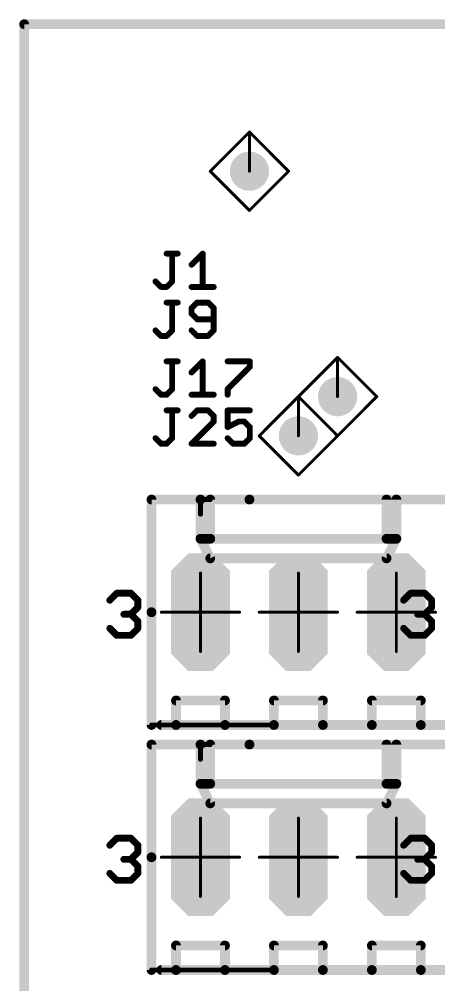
# Model space of a CAD drawing. Extents: x -84 to 54, y -45 to 6.
# Drawn here: x -83.95 to -73.07, y -19.05 to 5.97 of the extents above; entities that cross this region are included whole.
import ezdxf

# ---------------------------------------------------------------- set-up
doc = ezdxf.new("R2010")
doc.units = 0
for name, color, linetype in [('144', 253, 'CONTINUOUS'), ('17', 92, 'CONTINUOUS'), ('18', 92, 'CONTINUOUS'), ('20', 7, 'CONTINUOUS'), ('21', 253, 'CONTINUOUS'), ('23', 7, 'CONTINUOUS'), ('25', 253, 'CONTINUOUS'), ('51', 253, 'CONTINUOUS')]:
    doc.layers.add(name, color=color, linetype=linetype)

# ---------------------------------------------------------------- blocks, each defined once
blk = doc.blocks.new('RECT')
blk.add_solid([(-0.5, -0.5), (0.5, -0.5), (-0.5, 0.5), (0.5, 0.5)])
blk = doc.blocks.new('LONGP100')
at = {"const_width": 0.5}
blk.add_lwpolyline([(-0.75, -0.1036), (-0.75, 0.1036), (-0.6036, 0.25), (0.6036, 0.25), (0.75, 0.1036), (0.75, -0.1036), (0.6036, -0.25), (-0.6036, -0.25), (-0.75, -0.1036), (-0.75, 0.1036)], dxfattribs=at)
blk = doc.blocks.new('ROUNDV')
at = {"const_width": 0.5}
blk.add_lwpolyline([(0, -0.25, 1), (0, 0.25, 1), (0, -0.25)], format="xyb", dxfattribs=at)

msp = doc.modelspace()

# ---------------------------------------------------------------- linework, layer by layer
at = {"layer": '144', "const_width": 0.0762}
for points in [[(-77.978, 3.048), (-78.994, 2.032)], [(-77.978, 2.032), (-77.978, 3.048)], [(-76.962, 2.032), (-77.978, 3.048)], [(-78.994, 2.032), (-77.978, 1.016)], [(-77.978, 1.016), (-76.962, 2.032)], [(-75.692, -2.794), (-76.708, -3.81)], [(-75.692, -3.81), (-75.692, -2.794)], [(-74.676, -3.81), (-75.692, -2.794)], [(-76.708, -3.81), (-77.724, -4.826)], [(-76.708, -4.826), (-76.708, -3.81)], [(-76.708, -3.81), (-75.692, -4.826)], [(-75.692, -4.826), (-74.676, -3.81)], [(-77.724, -4.826), (-76.708, -5.842)], [(-76.708, -5.842), (-75.692, -4.826)], [(-79.248, -8.382), (-79.248, -10.414)], [(-76.708, -8.382), (-76.708, -10.414)], [(-74.168, -8.382), (-74.168, -10.414)], [(-80.264, -9.398), (-78.232, -9.398)], [(-77.724, -9.398), (-75.692, -9.398)], [(-75.184, -9.398), (-73.152, -9.398)], [(-79.248, -14.732), (-79.248, -16.764)], [(-76.708, -14.732), (-76.708, -16.764)], [(-74.168, -14.732), (-74.168, -16.764)], [(-80.264, -15.748), (-78.232, -15.748)], [(-77.724, -15.748), (-75.692, -15.748)], [(-75.184, -15.748), (-73.152, -15.748)]]:
    msp.add_lwpolyline(points, dxfattribs=at)
at = {"layer": '144', "const_width": 0.0381}
for points in [[(-77.959, 3.048, 1), (-77.9971, 3.048)], [(-77.9645, 3.0615, 1), (-77.9915, 3.0345)], [(-77.9645, 3.0345, 1), (-77.9915, 3.0615)], [(-78.9805, 2.0455, 1), (-79.0075, 2.0185)], [(-79.0075, 2.0455, 1), (-78.9805, 2.0185)], [(-77.9971, 2.032, 1), (-77.959, 2.032)], [(-76.9485, 2.0185, 1), (-76.9755, 2.0455)], [(-76.9755, 2.0185, 1), (-76.9485, 2.0455)], [(-77.9915, 1.0295, 1), (-77.9645, 1.0025)], [(-77.9915, 1.0025, 1), (-77.9645, 1.0295)], [(-75.673, -2.794, 1), (-75.7111, -2.794)], [(-75.6785, -2.7805, 1), (-75.7055, -2.8075)], [(-75.6785, -2.8075, 1), (-75.7055, -2.7805)], [(-76.6945, -3.7965, 1), (-76.7215, -3.8235)], [(-76.7215, -3.7965, 1), (-76.6945, -3.8235)], [(-76.689, -3.81, 1), (-76.727, -3.81)], [(-76.6945, -3.8235, 1), (-76.7215, -3.7965)], [(-75.7111, -3.81, 1), (-75.673, -3.81)], [(-74.6625, -3.8235, 1), (-74.6895, -3.7965)], [(-74.6895, -3.8235, 1), (-74.6625, -3.7965)], [(-77.7105, -4.8125, 1), (-77.7375, -4.8395)], [(-77.7375, -4.8125, 1), (-77.7105, -4.8395)], [(-76.727, -4.826, 1), (-76.689, -4.826)], [(-75.7055, -4.8125, 1), (-75.6785, -4.8395)], [(-75.6785, -4.8395, 1), (-75.7055, -4.8125)], [(-75.7055, -4.8395, 1), (-75.6785, -4.8125)], [(-76.7215, -5.8285, 1), (-76.6945, -5.8555)], [(-76.7215, -5.8555, 1), (-76.6945, -5.8285)], [(-79.229, -8.382, 1), (-79.267, -8.382)], [(-76.689, -8.382, 1), (-76.727, -8.382)], [(-74.149, -8.382, 1), (-74.187, -8.382)], [(-80.264, -9.3789, 1), (-80.264, -9.417)], [(-78.232, -9.417, 1), (-78.232, -9.3789)], [(-77.724, -9.3789, 1), (-77.724, -9.417)], [(-75.692, -9.417, 1), (-75.692, -9.3789)], [(-75.184, -9.3789, 1), (-75.184, -9.417)], [(-73.152, -9.417, 1), (-73.152, -9.3789)], [(-79.267, -10.414, 1), (-79.229, -10.414)], [(-76.727, -10.414, 1), (-76.689, -10.414)], [(-74.187, -10.414, 1), (-74.149, -10.414)], [(-79.229, -14.732, 1), (-79.267, -14.732)], [(-76.689, -14.732, 1), (-76.727, -14.732)], [(-74.149, -14.732, 1), (-74.187, -14.732)], [(-80.264, -15.729, 1), (-80.264, -15.7671)], [(-78.232, -15.7671, 1), (-78.232, -15.729)], [(-77.724, -15.729, 1), (-77.724, -15.7671)], [(-75.692, -15.7671, 1), (-75.692, -15.729)], [(-75.184, -15.729, 1), (-75.184, -15.7671)], [(-73.152, -15.7671, 1), (-73.152, -15.729)], [(-79.267, -16.764, 1), (-79.229, -16.764)], [(-76.727, -16.764, 1), (-76.689, -16.764)], [(-74.187, -16.764, 1), (-74.149, -16.764)]]:
    msp.add_lwpolyline(points, format="xyb", dxfattribs=at)
at = {"layer": '20', "const_width": 0.254}
for points in [[(-83.82, -43.688), (-83.82, 5.842)], [(-83.82, 5.842), (10.922, 5.842)]]:
    msp.add_lwpolyline(points, dxfattribs=at)
at = {"layer": '20', "const_width": 0.127}
for points in [[(-83.7565, 5.842, 1), (-83.8835, 5.842)], [(-83.82, 5.9055, 1), (-83.82, 5.7785)]]:
    msp.add_lwpolyline(points, format="xyb", dxfattribs=at)
at = {"layer": '21'}
for points, const_width in [([(-80.518, -9.398), (-80.518, -6.477)], 0.254), ([(-80.518, -6.477), (-79.248, -6.477)], 0.254), ([(-79.248, -6.477), (-77.978, -6.477)], 0.254), ([(-79.248, -7.493), (-79.248, -6.477)], 0.254), ([(-79.248, -6.858), (-79.248, -6.477)], 0.127), ([(-78.994, -6.477), (-79.248, -6.477)], 0.127), ([(-78.994, -6.477), (-78.994, -7.493)], 0.254), ([(-72.898, -6.477), (-77.978, -6.477)], 0.254), ([(-74.422, -6.477), (-74.422, -7.493)], 0.254), ([(-74.168, -7.493), (-74.168, -6.477)], 0.254), ([(-79.248, -7.493), (-78.994, -7.493)], 0.254), ([(-79.248, -7.493), (-78.994, -8.001)], 0.254), ([(-78.994, -7.493), (-74.422, -7.493)], 0.254), ([(-74.422, -7.493), (-74.168, -7.493)], 0.254), ([(-74.422, -8.001), (-74.168, -7.493)], 0.254), ([(-78.994, -8.001), (-74.422, -8.001)], 0.254), ([(-81.599, -9.0855), (-81.4169, -8.9033)], 0.1778), ([(-81.4169, -8.9033), (-81.0525, -8.9033)], 0.1778), ([(-81.0525, -8.9033), (-80.8703, -9.0855)], 0.1778), ([(-80.8703, -9.0855), (-80.8703, -9.2677)], 0.1778), ([(-73.979, -9.0855), (-73.7969, -8.9033)], 0.1778), ([(-73.7969, -8.9033), (-73.4325, -8.9033)], 0.1778), ([(-73.4325, -8.9033), (-73.2503, -9.0855)], 0.1778), ([(-73.2503, -9.0855), (-73.2503, -9.2677)], 0.1778), ([(-80.8703, -9.2677), (-81.0525, -9.4499)], 0.1778), ([(-73.2503, -9.2677), (-73.4325, -9.4499)], 0.1778), ([(-81.0525, -9.4499), (-81.2347, -9.4499)], 0.1778), ([(-81.0525, -9.4499), (-80.8703, -9.6321)], 0.1778), ([(-80.518, -9.398), (-80.518, -12.319)], 0.254), ([(-73.4325, -9.4499), (-73.6147, -9.4499)], 0.1778), ([(-73.4325, -9.4499), (-73.2503, -9.6321)], 0.1778), ([(-81.4169, -9.9964), (-81.599, -9.8143)], 0.1778), ([(-80.8703, -9.8143), (-81.0525, -9.9964)], 0.1778), ([(-80.8703, -9.6321), (-80.8703, -9.8143)], 0.1778), ([(-73.7969, -9.9964), (-73.979, -9.8143)], 0.1778), ([(-73.2503, -9.8143), (-73.4325, -9.9964)], 0.1778), ([(-73.2503, -9.6321), (-73.2503, -9.8143)], 0.1778), ([(-81.0525, -9.9964), (-81.4169, -9.9964)], 0.1778), ([(-73.4325, -9.9964), (-73.7969, -9.9964)], 0.1778), ([(-79.883, -12.319), (-79.883, -11.684)], 0.254), ([(-79.883, -11.684), (-78.613, -11.684)], 0.254), ([(-78.613, -11.684), (-78.613, -12.319)], 0.254), ([(-77.343, -12.319), (-77.343, -11.684)], 0.254), ([(-77.343, -11.684), (-76.073, -11.684)], 0.254), ([(-76.073, -11.684), (-76.073, -12.319)], 0.254), ([(-74.803, -12.319), (-74.803, -11.684)], 0.254), ([(-74.803, -11.684), (-73.533, -11.684)], 0.254), ([(-73.533, -11.684), (-73.533, -12.319)], 0.254), ([(-80.518, -12.319), (-77.978, -12.319)], 0.127), ([(-80.264, -12.319), (-79.883, -12.319)], 0.254), ([(-78.613, -12.319), (-79.883, -12.319)], 0.254), ([(-78.613, -12.319), (-77.343, -12.319)], 0.254), ([(-77.343, -12.319), (-77.978, -12.319)], 0.127), ([(-76.073, -12.319), (-77.343, -12.319)], 0.254), ([(-76.073, -12.319), (-74.803, -12.319)], 0.254), ([(-73.533, -12.319), (-74.803, -12.319)], 0.254), ([(-73.533, -12.319), (-72.898, -12.319)], 0.254), ([(-80.518, -15.748), (-80.518, -12.827)], 0.254), ([(-80.518, -12.827), (-79.248, -12.827)], 0.254), ([(-79.248, -12.827), (-77.978, -12.827)], 0.254), ([(-79.248, -13.843), (-79.248, -12.827)], 0.254), ([(-78.994, -12.827), (-78.994, -13.843)], 0.254), ([(-72.898, -12.827), (-77.978, -12.827)], 0.254), ([(-74.422, -12.827), (-74.422, -13.843)], 0.254), ([(-74.168, -13.843), (-74.168, -12.827)], 0.254), ([(-79.248, -13.208), (-79.248, -12.827)], 0.127), ([(-78.994, -12.827), (-79.248, -12.827)], 0.127), ([(-79.248, -13.843), (-78.994, -13.843)], 0.254), ([(-79.248, -13.843), (-78.994, -14.351)], 0.254), ([(-78.994, -13.843), (-74.422, -13.843)], 0.254), ([(-74.422, -13.843), (-74.168, -13.843)], 0.254), ([(-74.422, -14.351), (-74.168, -13.843)], 0.254), ([(-78.994, -14.351), (-74.422, -14.351)], 0.254), ([(-81.599, -15.4355), (-81.4169, -15.2533)], 0.1778), ([(-81.4169, -15.2533), (-81.0525, -15.2533)], 0.1778), ([(-81.0525, -15.2533), (-80.8703, -15.4355)], 0.1778), ([(-73.979, -15.4355), (-73.7969, -15.2533)], 0.1778), ([(-73.7969, -15.2533), (-73.4325, -15.2533)], 0.1778), ([(-73.4325, -15.2533), (-73.2503, -15.4355)], 0.1778), ([(-80.8703, -15.4355), (-80.8703, -15.6177)], 0.1778), ([(-73.2503, -15.4355), (-73.2503, -15.6177)], 0.1778), ([(-81.0525, -15.7999), (-81.2347, -15.7999)], 0.1778), ([(-80.8703, -15.6177), (-81.0525, -15.7999)], 0.1778), ([(-81.0525, -15.7999), (-80.8703, -15.9821)], 0.1778), ([(-80.518, -15.748), (-80.518, -18.669)], 0.254), ([(-73.4325, -15.7999), (-73.6147, -15.7999)], 0.1778), ([(-73.2503, -15.6177), (-73.4325, -15.7999)], 0.1778), ([(-73.4325, -15.7999), (-73.2503, -15.9821)], 0.1778), ([(-80.8703, -15.9821), (-80.8703, -16.1643)], 0.1778), ([(-73.2503, -15.9821), (-73.2503, -16.1643)], 0.1778), ([(-81.4169, -16.3464), (-81.599, -16.1643)], 0.1778), ([(-81.0525, -16.3464), (-81.4169, -16.3464)], 0.1778), ([(-80.8703, -16.1643), (-81.0525, -16.3464)], 0.1778), ([(-73.7969, -16.3464), (-73.979, -16.1643)], 0.1778), ([(-73.4325, -16.3464), (-73.7969, -16.3464)], 0.1778), ([(-73.2503, -16.1643), (-73.4325, -16.3464)], 0.1778), ([(-79.883, -18.669), (-79.883, -18.034)], 0.254), ([(-79.883, -18.034), (-78.613, -18.034)], 0.254), ([(-78.613, -18.034), (-78.613, -18.669)], 0.254), ([(-77.343, -18.669), (-77.343, -18.034)], 0.254), ([(-77.343, -18.034), (-76.073, -18.034)], 0.254), ([(-76.073, -18.034), (-76.073, -18.669)], 0.254), ([(-74.803, -18.669), (-74.803, -18.034)], 0.254), ([(-74.803, -18.034), (-73.533, -18.034)], 0.254), ([(-73.533, -18.034), (-73.533, -18.669)], 0.254), ([(-80.518, -18.669), (-77.978, -18.669)], 0.127), ([(-80.264, -18.669), (-79.883, -18.669)], 0.254), ([(-78.613, -18.669), (-79.883, -18.669)], 0.254), ([(-78.613, -18.669), (-77.343, -18.669)], 0.254), ([(-77.343, -18.669), (-77.978, -18.669)], 0.127), ([(-76.073, -18.669), (-77.343, -18.669)], 0.254), ([(-76.073, -18.669), (-74.803, -18.669)], 0.254), ([(-73.533, -18.669), (-74.803, -18.669)], 0.254), ([(-73.533, -18.669), (-72.898, -18.669)], 0.254)]:
    msp.add_lwpolyline(points, dxfattribs=dict(at, const_width=const_width))
for points, const_width in [([(-80.4545, -6.477, 1), (-80.5815, -6.477)], 0.127), ([(-80.518, -6.4135, 1), (-80.518, -6.5405)], 0.127), ([(-79.248, -6.4135, 1), (-79.248, -6.5405)], 0.127), ([(-79.1845, -6.477, 1), (-79.3115, -6.477)], 0.127), ([(-79.248, -6.5405, 1), (-79.248, -6.4135)], 0.127), ([(-79.2163, -6.477, 1), (-79.2798, -6.477)], 0.0635), ([(-79.248, -6.4453, 1), (-79.248, -6.5088)], 0.0635), ([(-78.9305, -6.477, 1), (-79.0575, -6.477)], 0.127), ([(-78.994, -6.5088, 1), (-78.994, -6.4453)], 0.0635), ([(-77.978, -6.4135, 1), (-77.978, -6.5405)], 0.127), ([(-77.978, -6.5405, 1), (-77.978, -6.4135)], 0.127), ([(-74.3585, -6.477, 1), (-74.4855, -6.477)], 0.127), ([(-74.1045, -6.477, 1), (-74.2315, -6.477)], 0.127), ([(-79.2798, -6.858, 1), (-79.2163, -6.858)], 0.0635), ([(-79.248, -7.4295, 1), (-79.248, -7.5565)], 0.127), ([(-79.1912, -7.4646, 1), (-79.3048, -7.5214)], 0.127), ([(-79.3115, -7.493, 1), (-79.1845, -7.493)], 0.127), ([(-78.994, -7.4295, 1), (-78.994, -7.5565)], 0.127), ([(-79.0575, -7.493, 1), (-78.9305, -7.493)], 0.127), ([(-78.994, -7.5565, 1), (-78.994, -7.4295)], 0.127), ([(-74.422, -7.4295, 1), (-74.422, -7.5565)], 0.127), ([(-74.4855, -7.493, 1), (-74.3585, -7.493)], 0.127), ([(-74.422, -7.5565, 1), (-74.422, -7.4295)], 0.127), ([(-74.2315, -7.493, 1), (-74.1045, -7.493)], 0.127), ([(-74.1112, -7.5214, 1), (-74.2248, -7.4646)], 0.127), ([(-74.168, -7.5565, 1), (-74.168, -7.4295)], 0.127), ([(-78.994, -7.9375, 1), (-78.994, -8.0645)], 0.127), ([(-79.0508, -8.0294, 1), (-78.9372, -7.9726)], 0.127), ([(-74.4788, -7.9726, 1), (-74.3652, -8.0294)], 0.127), ([(-74.422, -8.0645, 1), (-74.422, -7.9375)], 0.127), ([(-81.4169, -8.8589, 1), (-81.4169, -8.9477)], 0.0889), ([(-81.3855, -8.9347, 1), (-81.4483, -8.8719)], 0.0889), ([(-81.0211, -8.8719, 1), (-81.0839, -8.9347)], 0.0889), ([(-81.0525, -8.9477, 1), (-81.0525, -8.8589)], 0.0889), ([(-80.8259, -9.0855, 1), (-80.9147, -9.0855)], 0.0889), ([(-73.7969, -8.8589, 1), (-73.7969, -8.9477)], 0.0889), ([(-73.7655, -8.9347, 1), (-73.8283, -8.8719)], 0.0889), ([(-73.4011, -8.8719, 1), (-73.4639, -8.9347)], 0.0889), ([(-73.4325, -8.9477, 1), (-73.4325, -8.8589)], 0.0889), ([(-73.2059, -9.0855, 1), (-73.2948, -9.0855)], 0.0889), ([(-81.6304, -9.0541, 1), (-81.5676, -9.1169)], 0.0889), ([(-80.9147, -9.2677, 1), (-80.8259, -9.2677)], 0.0889), ([(-80.9017, -9.1169, 1), (-80.8389, -9.0541)], 0.0889), ([(-80.8389, -9.2991, 1), (-80.9017, -9.2363)], 0.0889), ([(-74.0104, -9.0541, 1), (-73.9476, -9.1169)], 0.0889), ([(-73.2948, -9.2677, 1), (-73.2059, -9.2677)], 0.0889), ([(-73.2817, -9.1169, 1), (-73.2189, -9.0541)], 0.0889), ([(-73.2189, -9.2991, 1), (-73.2817, -9.2363)], 0.0889), ([(-81.2347, -9.4055, 1), (-81.2347, -9.4944)], 0.0889), ([(-81.0211, -9.4185, 1), (-81.0839, -9.4813)], 0.0889), ([(-81.0839, -9.4185, 1), (-81.0211, -9.4813)], 0.0889), ([(-81.0525, -9.4944, 1), (-81.0525, -9.4055)], 0.0889), ([(-80.4545, -9.398, 1), (-80.5815, -9.398)], 0.127), ([(-80.5815, -9.398, 1), (-80.4545, -9.398)], 0.127), ([(-73.6147, -9.4055, 1), (-73.6147, -9.4944)], 0.0889), ([(-73.4011, -9.4185, 1), (-73.4639, -9.4813)], 0.0889), ([(-73.4639, -9.4185, 1), (-73.4011, -9.4813)], 0.0889), ([(-73.4325, -9.4944, 1), (-73.4325, -9.4055)], 0.0889), ([(-81.5676, -9.7829, 1), (-81.6304, -9.8457)], 0.0889), ([(-80.8259, -9.6321, 1), (-80.9147, -9.6321)], 0.0889), ([(-80.9017, -9.6635, 1), (-80.8389, -9.6007)], 0.0889), ([(-80.8389, -9.8457, 1), (-80.9017, -9.7829)], 0.0889), ([(-73.9476, -9.7829, 1), (-74.0104, -9.8457)], 0.0889), ([(-73.2059, -9.6321, 1), (-73.2948, -9.6321)], 0.0889), ([(-73.2817, -9.6635, 1), (-73.2189, -9.6007)], 0.0889), ([(-73.2189, -9.8457, 1), (-73.2817, -9.7829)], 0.0889), ([(-81.4169, -9.952, 1), (-81.4169, -10.0409)], 0.0889), ([(-81.4483, -10.0278, 1), (-81.3855, -9.965)], 0.0889), ([(-81.0839, -9.965, 1), (-81.0211, -10.0278)], 0.0889), ([(-81.0525, -10.0409, 1), (-81.0525, -9.952)], 0.0889), ([(-80.9147, -9.8143, 1), (-80.8259, -9.8143)], 0.0889), ([(-73.7969, -9.952, 1), (-73.7969, -10.0409)], 0.0889), ([(-73.8283, -10.0278, 1), (-73.7655, -9.965)], 0.0889), ([(-73.4639, -9.965, 1), (-73.4011, -10.0278)], 0.0889), ([(-73.4325, -10.0409, 1), (-73.4325, -9.952)], 0.0889), ([(-73.2948, -9.8143, 1), (-73.2059, -9.8143)], 0.0889), ([(-79.8195, -11.684, 1), (-79.9465, -11.684)], 0.127), ([(-79.883, -11.6205, 1), (-79.883, -11.7475)], 0.127), ([(-78.5495, -11.684, 1), (-78.6765, -11.684)], 0.127), ([(-78.613, -11.7475, 1), (-78.613, -11.6205)], 0.127), ([(-77.2795, -11.684, 1), (-77.4065, -11.684)], 0.127), ([(-77.343, -11.6205, 1), (-77.343, -11.7475)], 0.127), ([(-76.0095, -11.684, 1), (-76.1365, -11.684)], 0.127), ([(-76.073, -11.7475, 1), (-76.073, -11.6205)], 0.127), ([(-74.7395, -11.684, 1), (-74.8665, -11.684)], 0.127), ([(-74.803, -11.6205, 1), (-74.803, -11.7475)], 0.127), ([(-73.4695, -11.684, 1), (-73.5965, -11.684)], 0.127), ([(-73.533, -11.7475, 1), (-73.533, -11.6205)], 0.127), ([(-80.5815, -12.319, 1), (-80.4545, -12.319)], 0.127), ([(-80.518, -12.2873, 1), (-80.518, -12.3508)], 0.0635), ([(-80.264, -12.2555, 1), (-80.264, -12.3825)], 0.127), ([(-79.883, -12.2555, 1), (-79.883, -12.3825)], 0.127), ([(-79.9465, -12.319, 1), (-79.8195, -12.319)], 0.127), ([(-79.883, -12.3825, 1), (-79.883, -12.2555)], 0.127), ([(-78.613, -12.2555, 1), (-78.613, -12.3825)], 0.127), ([(-78.6765, -12.319, 1), (-78.5495, -12.319)], 0.127), ([(-78.613, -12.3825, 1), (-78.613, -12.2555)], 0.127), ([(-77.978, -12.2873, 1), (-77.978, -12.3508)], 0.0635), ([(-77.978, -12.3508, 1), (-77.978, -12.2873)], 0.0635), ([(-77.343, -12.2555, 1), (-77.343, -12.3825)], 0.127), ([(-77.4065, -12.319, 1), (-77.2795, -12.319)], 0.127), ([(-77.343, -12.3825, 1), (-77.343, -12.2555)], 0.127), ([(-77.343, -12.3508, 1), (-77.343, -12.2873)], 0.0635), ([(-76.073, -12.2555, 1), (-76.073, -12.3825)], 0.127), ([(-76.1365, -12.319, 1), (-76.0095, -12.319)], 0.127), ([(-76.073, -12.3825, 1), (-76.073, -12.2555)], 0.127), ([(-74.803, -12.2555, 1), (-74.803, -12.3825)], 0.127), ([(-74.8665, -12.319, 1), (-74.7395, -12.319)], 0.127), ([(-74.803, -12.3825, 1), (-74.803, -12.2555)], 0.127), ([(-73.533, -12.2555, 1), (-73.533, -12.3825)], 0.127), ([(-73.5965, -12.319, 1), (-73.4695, -12.319)], 0.127), ([(-73.533, -12.3825, 1), (-73.533, -12.2555)], 0.127), ([(-80.4545, -12.827, 1), (-80.5815, -12.827)], 0.127), ([(-80.518, -12.7635, 1), (-80.518, -12.8905)], 0.127), ([(-79.248, -12.7635, 1), (-79.248, -12.8905)], 0.127), ([(-79.1845, -12.827, 1), (-79.3115, -12.827)], 0.127), ([(-79.248, -12.8905, 1), (-79.248, -12.7635)], 0.127), ([(-78.9305, -12.827, 1), (-79.0575, -12.827)], 0.127), ([(-77.978, -12.7635, 1), (-77.978, -12.8905)], 0.127), ([(-77.978, -12.8905, 1), (-77.978, -12.7635)], 0.127), ([(-74.3585, -12.827, 1), (-74.4855, -12.827)], 0.127), ([(-74.1045, -12.827, 1), (-74.2315, -12.827)], 0.127), ([(-79.248, -12.7952, 1), (-79.248, -12.8588)], 0.0635), ([(-79.2163, -12.827, 1), (-79.2798, -12.827)], 0.0635), ([(-78.994, -12.8588, 1), (-78.994, -12.7952)], 0.0635), ([(-79.2798, -13.208, 1), (-79.2163, -13.208)], 0.0635), ([(-79.248, -13.7795, 1), (-79.248, -13.9065)], 0.127), ([(-79.1912, -13.8146, 1), (-79.3048, -13.8714)], 0.127), ([(-78.994, -13.7795, 1), (-78.994, -13.9065)], 0.127), ([(-78.994, -13.9065, 1), (-78.994, -13.7795)], 0.127), ([(-74.422, -13.7795, 1), (-74.422, -13.9065)], 0.127), ([(-74.422, -13.9065, 1), (-74.422, -13.7795)], 0.127), ([(-74.1112, -13.8714, 1), (-74.2248, -13.8146)], 0.127), ([(-74.168, -13.9065, 1), (-74.168, -13.7795)], 0.127), ([(-79.3115, -13.843, 1), (-79.1845, -13.843)], 0.127), ([(-79.0575, -13.843, 1), (-78.9305, -13.843)], 0.127), ([(-74.4855, -13.843, 1), (-74.3585, -13.843)], 0.127), ([(-74.2315, -13.843, 1), (-74.1045, -13.843)], 0.127), ([(-78.994, -14.2875, 1), (-78.994, -14.4145)], 0.127), ([(-79.0508, -14.3794, 1), (-78.9372, -14.3226)], 0.127), ([(-74.4788, -14.3226, 1), (-74.3652, -14.3794)], 0.127), ([(-74.422, -14.4145, 1), (-74.422, -14.2875)], 0.127), ([(-81.4169, -15.2089, 1), (-81.4169, -15.2978)], 0.0889), ([(-81.3855, -15.2847, 1), (-81.4483, -15.2219)], 0.0889), ([(-81.0211, -15.2219, 1), (-81.0839, -15.2847)], 0.0889), ([(-81.0525, -15.2978, 1), (-81.0525, -15.2089)], 0.0889), ([(-73.7969, -15.2089, 1), (-73.7969, -15.2978)], 0.0889), ([(-73.7655, -15.2847, 1), (-73.8283, -15.2219)], 0.0889), ([(-73.4011, -15.2219, 1), (-73.4639, -15.2847)], 0.0889), ([(-73.4325, -15.2978, 1), (-73.4325, -15.2089)], 0.0889), ([(-81.6304, -15.4041, 1), (-81.5676, -15.4669)], 0.0889), ([(-80.8259, -15.4355, 1), (-80.9147, -15.4355)], 0.0889), ([(-80.9017, -15.4669, 1), (-80.8389, -15.4041)], 0.0889), ([(-74.0104, -15.4041, 1), (-73.9476, -15.4669)], 0.0889), ([(-73.2059, -15.4355, 1), (-73.2948, -15.4355)], 0.0889), ([(-73.2817, -15.4669, 1), (-73.2189, -15.4041)], 0.0889), ([(-81.2347, -15.7555, 1), (-81.2347, -15.8444)], 0.0889), ([(-81.0211, -15.7685, 1), (-81.0839, -15.8313)], 0.0889), ([(-81.0839, -15.7685, 1), (-81.0211, -15.8313)], 0.0889), ([(-81.0525, -15.8444, 1), (-81.0525, -15.7555)], 0.0889), ([(-80.9147, -15.6177, 1), (-80.8259, -15.6177)], 0.0889), ([(-80.8389, -15.6491, 1), (-80.9017, -15.5863)], 0.0889), ([(-80.4545, -15.748, 1), (-80.5815, -15.748)], 0.127), ([(-80.5815, -15.748, 1), (-80.4545, -15.748)], 0.127), ([(-73.6147, -15.7555, 1), (-73.6147, -15.8444)], 0.0889), ([(-73.4011, -15.7685, 1), (-73.4639, -15.8313)], 0.0889), ([(-73.4639, -15.7685, 1), (-73.4011, -15.8313)], 0.0889), ([(-73.4325, -15.8444, 1), (-73.4325, -15.7555)], 0.0889), ([(-73.2948, -15.6177, 1), (-73.2059, -15.6177)], 0.0889), ([(-73.2189, -15.6491, 1), (-73.2817, -15.5863)], 0.0889), ([(-80.8259, -15.9821, 1), (-80.9147, -15.9821)], 0.0889), ([(-80.9017, -16.0135, 1), (-80.8389, -15.9507)], 0.0889), ([(-73.2059, -15.9821, 1), (-73.2948, -15.9821)], 0.0889), ([(-73.2817, -16.0135, 1), (-73.2189, -15.9507)], 0.0889), ([(-81.5676, -16.1329, 1), (-81.6304, -16.1957)], 0.0889), ([(-81.4169, -16.3019, 1), (-81.4169, -16.3909)], 0.0889), ([(-81.0525, -16.3909, 1), (-81.0525, -16.3019)], 0.0889), ([(-80.9147, -16.1643, 1), (-80.8259, -16.1643)], 0.0889), ([(-80.8389, -16.1957, 1), (-80.9017, -16.1329)], 0.0889), ([(-73.9476, -16.1329, 1), (-74.0104, -16.1957)], 0.0889), ([(-73.7969, -16.3019, 1), (-73.7969, -16.3909)], 0.0889), ([(-73.4325, -16.3909, 1), (-73.4325, -16.3019)], 0.0889), ([(-73.2948, -16.1643, 1), (-73.2059, -16.1643)], 0.0889), ([(-73.2189, -16.1957, 1), (-73.2817, -16.1329)], 0.0889), ([(-81.4483, -16.3778, 1), (-81.3855, -16.315)], 0.0889), ([(-81.0839, -16.315, 1), (-81.0211, -16.3778)], 0.0889), ([(-73.8283, -16.3778, 1), (-73.7655, -16.315)], 0.0889), ([(-73.4639, -16.315, 1), (-73.4011, -16.3778)], 0.0889), ([(-79.8195, -18.034, 1), (-79.9465, -18.034)], 0.127), ([(-79.883, -17.9705, 1), (-79.883, -18.0975)], 0.127), ([(-78.5495, -18.034, 1), (-78.6765, -18.034)], 0.127), ([(-78.613, -18.0975, 1), (-78.613, -17.9705)], 0.127), ([(-77.2795, -18.034, 1), (-77.4065, -18.034)], 0.127), ([(-77.343, -17.9705, 1), (-77.343, -18.0975)], 0.127), ([(-76.0095, -18.034, 1), (-76.1365, -18.034)], 0.127), ([(-76.073, -18.0975, 1), (-76.073, -17.9705)], 0.127), ([(-74.7395, -18.034, 1), (-74.8665, -18.034)], 0.127), ([(-74.803, -17.9705, 1), (-74.803, -18.0975)], 0.127), ([(-73.4695, -18.034, 1), (-73.5965, -18.034)], 0.127), ([(-73.533, -18.0975, 1), (-73.533, -17.9705)], 0.127), ([(-80.5815, -18.669, 1), (-80.4545, -18.669)], 0.127), ([(-80.518, -18.6373, 1), (-80.518, -18.7007)], 0.0635), ([(-80.264, -18.6055, 1), (-80.264, -18.7325)], 0.127), ([(-79.883, -18.6055, 1), (-79.883, -18.7325)], 0.127), ([(-79.9465, -18.669, 1), (-79.8195, -18.669)], 0.127), ([(-79.883, -18.7325, 1), (-79.883, -18.6055)], 0.127), ([(-78.613, -18.6055, 1), (-78.613, -18.7325)], 0.127), ([(-78.6765, -18.669, 1), (-78.5495, -18.669)], 0.127), ([(-78.613, -18.7325, 1), (-78.613, -18.6055)], 0.127), ([(-77.978, -18.6373, 1), (-77.978, -18.7007)], 0.0635), ([(-77.978, -18.7007, 1), (-77.978, -18.6373)], 0.0635), ([(-77.343, -18.6055, 1), (-77.343, -18.7325)], 0.127), ([(-77.4065, -18.669, 1), (-77.2795, -18.669)], 0.127), ([(-77.343, -18.7325, 1), (-77.343, -18.6055)], 0.127), ([(-77.343, -18.7007, 1), (-77.343, -18.6373)], 0.0635), ([(-76.073, -18.6055, 1), (-76.073, -18.7325)], 0.127), ([(-76.1365, -18.669, 1), (-76.0095, -18.669)], 0.127), ([(-76.073, -18.7325, 1), (-76.073, -18.6055)], 0.127), ([(-74.803, -18.6055, 1), (-74.803, -18.7325)], 0.127), ([(-74.8665, -18.669, 1), (-74.7395, -18.669)], 0.127), ([(-74.803, -18.7325, 1), (-74.803, -18.6055)], 0.127), ([(-73.533, -18.6055, 1), (-73.533, -18.7325)], 0.127), ([(-73.5965, -18.669, 1), (-73.4695, -18.669)], 0.127), ([(-73.533, -18.7325, 1), (-73.533, -18.6055)], 0.127)]:
    msp.add_lwpolyline(points, format="xyb", dxfattribs=dict(at, const_width=const_width))
at = {"layer": '23'}
for p in [(-76.708, -9.398), (-76.708, -15.748)]:
    msp.add_point(p, dxfattribs=at)
at = {"layer": '25', "const_width": 0.1524}
for points in [[(-80.1268, -0.1024), (-79.8387, -0.1024)], [(-79.9828, -0.8227), (-79.9828, -0.1024)], [(-79.4794, -0.3905), (-79.1913, -0.1024)], [(-79.1913, -0.1024), (-79.1913, -0.9667)], [(-80.4149, -0.8227), (-80.2709, -0.9667)], [(-80.1268, -0.9667), (-79.9828, -0.8227)], [(-80.2709, -0.9667), (-80.1268, -0.9667)], [(-79.4794, -0.9667), (-78.9032, -0.9667)], [(-80.1268, -1.3724), (-79.8387, -1.3724)], [(-79.9828, -2.0927), (-79.9828, -1.3724)], [(-79.3354, -1.3724), (-79.4794, -1.5165)], [(-79.4794, -1.5165), (-79.4794, -1.6605)], [(-79.0473, -1.3724), (-79.3354, -1.3724)], [(-78.9032, -1.5165), (-79.0473, -1.3724)], [(-78.9032, -2.0927), (-78.9032, -1.5165)], [(-79.4794, -1.6605), (-79.3354, -1.8046)], [(-79.3354, -1.8046), (-78.9032, -1.8046)], [(-80.4149, -2.0927), (-80.2709, -2.2367)], [(-80.2709, -2.2367), (-80.1268, -2.2367)], [(-80.1268, -2.2367), (-79.9828, -2.0927)], [(-79.4794, -2.0927), (-79.3354, -2.2367)], [(-79.3354, -2.2367), (-79.0473, -2.2367)], [(-79.0473, -2.2367), (-78.9032, -2.0927)], [(-80.1268, -2.8964), (-79.8387, -2.8964)], [(-79.9828, -3.6167), (-79.9828, -2.8964)], [(-79.4794, -3.1845), (-79.1913, -2.8964)], [(-79.1913, -2.8964), (-79.1913, -3.7607)], [(-78.5439, -2.8964), (-77.9677, -2.8964)], [(-77.9677, -3.0405), (-78.5439, -3.6167)], [(-77.9677, -2.8964), (-77.9677, -3.0405)], [(-80.4149, -3.6167), (-80.2709, -3.7607)], [(-80.2709, -3.7607), (-80.1268, -3.7607)], [(-80.1268, -3.7607), (-79.9828, -3.6167)], [(-79.4794, -3.7607), (-78.9032, -3.7607)], [(-78.5439, -3.6167), (-78.5439, -3.7607)], [(-80.1268, -4.1664), (-79.8387, -4.1664)], [(-79.9828, -4.8867), (-79.9828, -4.1664)], [(-79.3354, -4.1664), (-79.4794, -4.3105)], [(-79.0473, -4.1664), (-79.3354, -4.1664)], [(-78.9032, -4.3105), (-79.0473, -4.1664)], [(-78.9032, -4.4545), (-78.9032, -4.3105)], [(-77.9677, -4.1664), (-78.5439, -4.1664)], [(-78.5439, -4.1664), (-78.5439, -4.5986)], [(-79.4794, -5.0307), (-78.9032, -4.4545)], [(-78.5439, -4.5986), (-78.2558, -4.4545)], [(-78.2558, -4.4545), (-78.1118, -4.4545)], [(-78.1118, -4.4545), (-77.9677, -4.5986)], [(-77.9677, -4.5986), (-77.9677, -4.8867)], [(-80.4149, -4.8867), (-80.2709, -5.0307)], [(-80.2709, -5.0307), (-80.1268, -5.0307)], [(-80.1268, -5.0307), (-79.9828, -4.8867)], [(-78.9032, -5.0307), (-79.4794, -5.0307)], [(-78.3999, -5.0307), (-78.5439, -4.8867)], [(-78.1118, -5.0307), (-78.3999, -5.0307)], [(-77.9677, -4.8867), (-78.1118, -5.0307)]]:
    msp.add_lwpolyline(points, dxfattribs=at)
at = {"layer": '25', "const_width": 0.0762}
for points in [[(-80.1268, -0.0643, 1), (-80.1268, -0.1405)], [(-79.9447, -0.1024, 1), (-80.0209, -0.1024)], [(-79.8387, -0.1405, 1), (-79.8387, -0.0643)], [(-79.1532, -0.1024, 1), (-79.2294, -0.1024)], [(-79.1644, -0.1293, 1), (-79.2182, -0.0755)], [(-79.5063, -0.3636, 1), (-79.4525, -0.4174)], [(-80.388, -0.7958, 1), (-80.4418, -0.8496)], [(-79.9559, -0.8496, 1), (-80.0097, -0.7958)], [(-80.2709, -0.9286, 1), (-80.2709, -1.0048)], [(-80.2978, -0.9936, 1), (-80.244, -0.9398)], [(-80.1537, -0.9398, 1), (-80.0999, -0.9936)], [(-80.1268, -1.0048, 1), (-80.1268, -0.9286)], [(-80.0209, -0.8227, 1), (-79.9447, -0.8227)], [(-79.4794, -0.9286, 1), (-79.4794, -1.0048)], [(-79.2294, -0.9667, 1), (-79.1532, -0.9667)], [(-78.9032, -1.0048, 1), (-78.9032, -0.9286)], [(-80.1268, -1.3343, 1), (-80.1268, -1.4105)], [(-79.9447, -1.3724, 1), (-80.0209, -1.3724)], [(-79.8387, -1.4105, 1), (-79.8387, -1.3343)], [(-79.4413, -1.5165, 1), (-79.5175, -1.5165)], [(-79.5064, -1.4896, 1), (-79.4524, -1.5434)], [(-79.3354, -1.3343, 1), (-79.3354, -1.4105)], [(-79.3084, -1.3993, 1), (-79.3624, -1.3455)], [(-79.0204, -1.3455, 1), (-79.0742, -1.3993)], [(-79.0473, -1.4105, 1), (-79.0473, -1.3343)], [(-78.8651, -1.5165, 1), (-78.9413, -1.5165)], [(-78.9301, -1.5434, 1), (-78.8763, -1.4896)], [(-79.4524, -1.6336, 1), (-79.5064, -1.6874)], [(-79.5175, -1.6605, 1), (-79.4413, -1.6605)], [(-79.3354, -1.7665, 1), (-79.3354, -1.8427)], [(-79.3624, -1.8315, 1), (-79.3084, -1.7777)], [(-78.9032, -1.8427, 1), (-78.9032, -1.7665)], [(-80.388, -2.0658, 1), (-80.4418, -2.1196)], [(-80.2709, -2.1986, 1), (-80.2709, -2.2748)], [(-80.2978, -2.2636, 1), (-80.244, -2.2098)], [(-80.1537, -2.2098, 1), (-80.0999, -2.2636)], [(-80.1268, -2.2748, 1), (-80.1268, -2.1986)], [(-80.0209, -2.0927, 1), (-79.9447, -2.0927)], [(-79.9559, -2.1196, 1), (-80.0097, -2.0658)], [(-79.4525, -2.0658, 1), (-79.5063, -2.1196)], [(-79.3354, -2.1986, 1), (-79.3354, -2.2748)], [(-79.3623, -2.2636, 1), (-79.3085, -2.2098)], [(-79.0742, -2.2097, 1), (-79.0204, -2.2637)], [(-79.0473, -2.2748, 1), (-79.0473, -2.1986)], [(-78.9413, -2.0927, 1), (-78.8651, -2.0927)], [(-78.8763, -2.1197, 1), (-78.9301, -2.0657)], [(-80.1268, -2.8583, 1), (-80.1268, -2.9345)], [(-79.9447, -2.8964, 1), (-80.0209, -2.8964)], [(-79.8387, -2.9345, 1), (-79.8387, -2.8583)], [(-79.1532, -2.8964, 1), (-79.2294, -2.8964)], [(-79.1644, -2.9233, 1), (-79.2182, -2.8695)], [(-78.5439, -2.8583, 1), (-78.5439, -2.9345)], [(-77.9296, -2.8964, 1), (-78.0058, -2.8964)], [(-77.9408, -3.0674, 1), (-77.9946, -3.0136)], [(-77.9677, -2.9345, 1), (-77.9677, -2.8583)], [(-79.5063, -3.1576, 1), (-79.4525, -3.2114)], [(-78.0058, -3.0405, 1), (-77.9296, -3.0405)], [(-80.388, -3.5898, 1), (-80.4418, -3.6436)], [(-80.2709, -3.7226, 1), (-80.2709, -3.7988)], [(-80.2978, -3.7876, 1), (-80.244, -3.7338)], [(-80.1537, -3.7338, 1), (-80.0999, -3.7876)], [(-80.1268, -3.7988, 1), (-80.1268, -3.7226)], [(-80.0209, -3.6167, 1), (-79.9447, -3.6167)], [(-79.9559, -3.6436, 1), (-80.0097, -3.5898)], [(-79.4794, -3.7226, 1), (-79.4794, -3.7988)], [(-79.2294, -3.7607, 1), (-79.1532, -3.7607)], [(-78.9032, -3.7988, 1), (-78.9032, -3.7226)], [(-78.5058, -3.6167, 1), (-78.582, -3.6167)], [(-78.582, -3.7607, 1), (-78.5058, -3.7607)], [(-78.5708, -3.5898, 1), (-78.517, -3.6436)], [(-80.1268, -4.1283, 1), (-80.1268, -4.2045)], [(-79.9447, -4.1664, 1), (-80.0209, -4.1664)], [(-79.8387, -4.2045, 1), (-79.8387, -4.1283)], [(-79.5064, -4.2836, 1), (-79.4524, -4.3374)], [(-79.3354, -4.1283, 1), (-79.3354, -4.2045)], [(-79.3084, -4.1933, 1), (-79.3624, -4.1395)], [(-79.0204, -4.1395, 1), (-79.0742, -4.1933)], [(-79.0473, -4.2045, 1), (-79.0473, -4.1283)], [(-78.8651, -4.3105, 1), (-78.9413, -4.3105)], [(-78.9301, -4.3374, 1), (-78.8763, -4.2836)], [(-78.5439, -4.1283, 1), (-78.5439, -4.2045)], [(-78.5058, -4.1664, 1), (-78.582, -4.1664)], [(-77.9677, -4.2045, 1), (-77.9677, -4.1283)], [(-78.9413, -4.4545, 1), (-78.8651, -4.4545)], [(-78.8763, -4.4814, 1), (-78.9301, -4.4276)], [(-78.2558, -4.4164, 1), (-78.2558, -4.4926)], [(-78.2388, -4.4886, 1), (-78.2728, -4.4204)], [(-78.0849, -4.4276, 1), (-78.1387, -4.4814)], [(-78.1118, -4.4926, 1), (-78.1118, -4.4164)], [(-78.5609, -4.5645, 1), (-78.5269, -4.6327)], [(-78.582, -4.5986, 1), (-78.5058, -4.5986)], [(-77.9296, -4.5986, 1), (-78.0058, -4.5986)], [(-77.9946, -4.6255, 1), (-77.9408, -4.5717)], [(-80.388, -4.8598, 1), (-80.4418, -4.9136)], [(-80.2709, -4.9926, 1), (-80.2709, -5.0688)], [(-80.2978, -5.0576, 1), (-80.244, -5.0038)], [(-80.1537, -5.0038, 1), (-80.0999, -5.0576)], [(-80.1268, -5.0688, 1), (-80.1268, -4.9926)], [(-80.0209, -4.8867, 1), (-79.9447, -4.8867)], [(-79.9559, -4.9136, 1), (-80.0097, -4.8598)], [(-79.4794, -4.9926, 1), (-79.4794, -5.0688)], [(-79.5063, -5.0038, 1), (-79.4525, -5.0576)], [(-78.9032, -5.0688, 1), (-78.9032, -4.9926)], [(-78.517, -4.8598, 1), (-78.5708, -4.9136)], [(-78.3999, -4.9926, 1), (-78.3999, -5.0688)], [(-78.4268, -5.0576, 1), (-78.373, -5.0038)], [(-78.1387, -5.0037, 1), (-78.0849, -5.0577)], [(-78.1118, -5.0688, 1), (-78.1118, -4.9926)], [(-78.0058, -4.8867, 1), (-77.9296, -4.8867)], [(-77.9408, -4.9137, 1), (-77.9946, -4.8597)]]:
    msp.add_lwpolyline(points, format="xyb", dxfattribs=at)

# ---------------------------------------------------------------- block references
at = {"layer": '17', "xscale": 1.524, "yscale": 1.524, "rotation": 90}
for p in [(-79.248, -9.398), (-79.248, -9.398), (-76.708, -9.398), (-76.708, -9.398), (-74.168, -9.398), (-74.168, -9.398), (-79.248, -15.748), (-79.248, -15.748), (-76.708, -15.748), (-76.708, -15.748), (-74.168, -15.748), (-74.168, -15.748)]:
    msp.add_blockref('LONGP100', p, dxfattribs=at)
at = {"layer": '18', "xscale": 1.016, "yscale": 1.016}
for p in [(-77.978, 2.032), (-75.692, -3.81), (-76.708, -4.826)]:
    msp.add_blockref('ROUNDV', p, dxfattribs=at)
at = {"layer": '51', "xscale": 0.508, "yscale": 0.508}
for p in [(-79.248, -9.398), (-76.708, -9.398), (-74.168, -9.398), (-79.248, -15.748), (-76.708, -15.748), (-74.168, -15.748)]:
    msp.add_blockref('RECT', p, dxfattribs=at)

doc.saveas('drawing.dxf')
